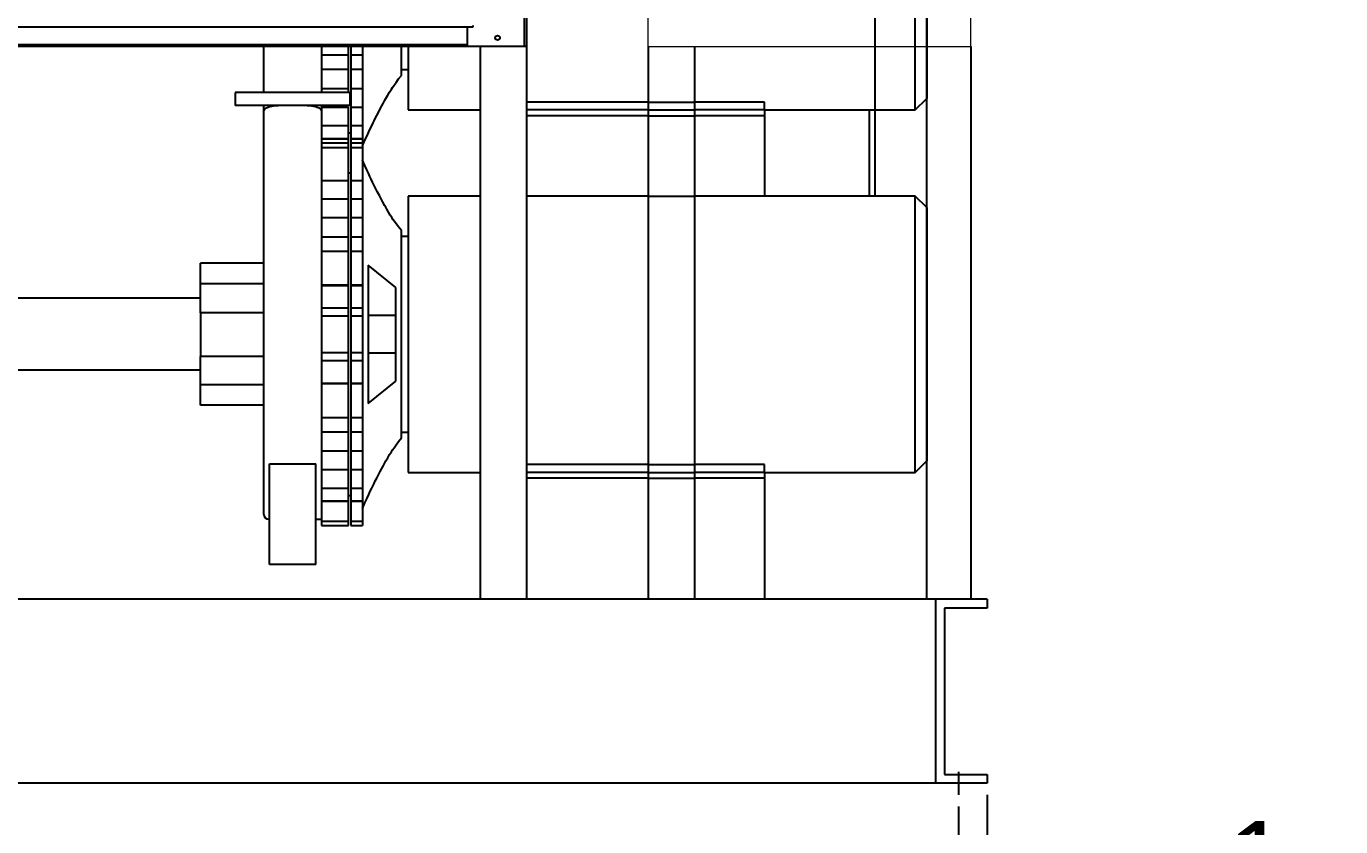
# Model space of a CAD drawing. Header units: inches. Extents: x 2625 to 3066, y 1222 to 1501.
# Drawn here: x 2786.8 to 2843.9, y 1276.5 to 1311.3 of the extents above; entities that cross this region are included whole.
import ezdxf

# ---------------------------------------------------------------- set-up
doc = ezdxf.new("R2010")
doc.units = ezdxf.units.IN
doc.header["$MEASUREMENT"] = 0
doc.header["$PDSIZE"] = -1
for name, color, linetype in [('External Disconnect 1 H1', 7, 'Continuous'), ('No External Disconnect H1', 7, 'Continuous'), ('WATANK', 7, 'Continuous'), ('WATNOED', 7, 'Continuous'), ('WDPUMP', 7, 'Continuous'), ('WEPC', 7, 'Continuous'), ('WOTANK', 7, 'Continuous'), ('WPCEDNOEDP2', 7, 'Continuous'), ('WSPUMP', 7, 'Continuous')]:
    doc.layers.add(name, color=color, linetype=linetype)
doc.dimstyles.new('General Dimension', dxfattribs={"dimtxt": 3.5, "dimasz": 4, "dimexe": 1, "dimexo": 0.5, "dimgap": 0.09, "dimtad": 0, "dimtih": 1, "dimtoh": 1, "dimdec": 3, "dimzin": 0, "dimdsep": 46, "dimlunit": 5, "dimtxsty": 'Standard', "dimcen": 0.09, "dimadec": 0, "dimazin": 0, "dimtfac": 1, "dimtdec": 3, "dimtofl": 0, "dimtmove": 0, "dimatfit": 3, "dimfxl": 1, "dimtolj": 1, "dimtzin": 0, "dimarcsym": 0})

# ---------------------------------------------------------------- blocks, each defined once
blk = doc.blocks.new('*D41')
at = {"color": 0, "linetype": 'Continuous', "lineweight": -2}
for p, q in [((2828.547, 1277.891), (2828.547, 1271.556)), ((2827.297, 1277.391), (2827.297, 1271.556)), ((2823.297, 1272.556), (2819.297, 1272.556)), ((2832.547, 1272.556), (2836.547, 1272.556))]:
    blk.add_line(p, q, dxfattribs=at)
at = {"color": 0, "linetype": 'Continuous'}
for points in [[(2823.297, 1273.222), (2823.297, 1271.889), (2827.297, 1272.556)], [(2832.547, 1273.222), (2832.547, 1271.889), (2828.547, 1272.556)]]:
    blk.add_solid(points, dxfattribs=at)
at = {"layer": 'Defpoints', "color": 0, "linetype": 'Continuous'}
for p in [(2828.547, 1278.391), (2827.297, 1277.891), (2828.547, 1272.556)]:
    blk.add_point(p, dxfattribs=at)
at = {"color": 0, "linetype": 'Continuous', "insert": (2838.97, 1272.556), "char_height": 3.5, "attachment_point": 5}
blk.add_mtext('\\A1;1{\\H1x;\\S1/4;}', dxfattribs=at)

msp = doc.modelspace()

# ---------------------------------------------------------------- linework, layer by layer
at = {"color": 7, "linetype": 'Continuous'}
for p, q in [((2828.5466, 1286.3906), (2761.0466, 1286.3906)), ((2828.5466, 1286.3906), (2761.0466, 1286.3906)), ((2826.2966, 1286.3906), (2826.2966, 1278.3906)), ((2826.2966, 1286.3906), (2826.2966, 1278.3906)), ((2828.5466, 1286.3906), (2828.5466, 1286.0006)), ((2828.5466, 1286.3906), (2828.5466, 1286.0006)), ((2828.5466, 1286.0006), (2826.6866, 1286.0006)), ((2826.6866, 1286.0006), (2826.6866, 1278.7806)), ((2828.5466, 1286.0006), (2826.6866, 1286.0006)), ((2826.6866, 1286.0006), (2826.6866, 1278.7806)), ((2826.6866, 1278.7806), (2828.5466, 1278.7806)), ((2826.6866, 1278.7806), (2828.5466, 1278.7806)), ((2827.2966, 1278.8906), (2827.2966, 1277.8906)), ((2827.2966, 1278.8906), (2827.2966, 1277.8906)), ((2828.5466, 1278.7806), (2828.5466, 1278.3906)), ((2828.5466, 1278.7806), (2828.5466, 1278.3906)), ((2828.5466, 1278.3906), (2761.0466, 1278.3906)), ((2828.5466, 1278.3906), (2761.0466, 1278.3906))]:
    msp.add_line(p, q, dxfattribs=at)
at = {"layer": 'External Disconnect 1 H1', "color": 7, "linetype": 'Continuous', "lineweight": 15}
for p, q in [((2813.8338, 1310.3906), (2813.8338, 1341.8906)), ((2813.8338, 1310.3906), (2813.8338, 1341.8906)), ((2827.8338, 1310.3906), (2827.8338, 1335.7491)), ((2827.8338, 1310.3906), (2827.8338, 1335.7491)), ((2813.8338, 1310.3906), (2827.8338, 1310.3906)), ((2813.8338, 1310.3906), (2827.8338, 1310.3906))]:
    msp.add_line(p, q, dxfattribs=at)
at = {"layer": 'External Disconnect 1 H1', "color": 7, "linetype": 'Continuous'}
for p, q in [((2813.8338, 1310.3906), (2813.8338, 1286.3906)), ((2813.8338, 1310.3906), (2813.8338, 1286.3906)), ((2815.8338, 1310.3906), (2815.8338, 1286.3906)), ((2815.8338, 1310.3906), (2815.8338, 1286.3906)), ((2825.9216, 1286.3906), (2825.9216, 1310.3906)), ((2825.9216, 1286.3906), (2825.9216, 1310.3906)), ((2827.8338, 1310.3906), (2827.8338, 1286.3906)), ((2827.8338, 1310.3906), (2827.8338, 1286.3906)), ((2828.5466, 1286.3906), (2825.9216, 1286.3906)), ((2828.5466, 1286.3906), (2825.9216, 1286.3906))]:
    msp.add_line(p, q, dxfattribs=at)
at = {"layer": 'No External Disconnect H1', "color": 7, "linetype": 'Continuous'}
for p, q in [((2823.4216, 1307.6339), (2823.4216, 1303.8906)), ((2813.8338, 1303.8906), (2815.8338, 1303.8906)), ((2813.8338, 1292.2337), (2815.8338, 1292.2337)), ((2813.8338, 1291.8906), (2815.8338, 1291.8906)), ((2813.8338, 1291.6406), (2815.8338, 1291.6406))]:
    msp.add_line(p, q, dxfattribs=at)
at = {"layer": 'WATANK', "color": 7, "linetype": 'Continuous'}
msp.add_line((2828.5466, 1286.3906), (2828.5466, 1286.0006), dxfattribs=at)
msp.add_line((2828.5466, 1286.3906), (2828.5466, 1286.0006), dxfattribs=at)
at = {"layer": 'WATNOED', "color": 7, "linetype": 'Continuous'}
msp.add_line((2823.6716, 1341.8329), (2823.6716, 1303.8906), dxfattribs=at)
at = {"layer": 'WDPUMP', "color": 7, "linetype": 'Continuous'}
for p, q in [((2797.1556, 1308.3906), (2797.1556, 1310.3906)), ((2799.6556, 1310.4663), (2799.6556, 1309.6103)), ((2800.8226, 1310.0233), (2800.8226, 1310.3906)), ((2800.9306, 1310.3906), (2800.9306, 1310.0233)), ((2801.4306, 1310.3906), (2801.4306, 1310.0233)), ((2803.1306, 1309.1339), (2803.1306, 1310.3906)), ((2803.4116, 1310.3906), (2803.4116, 1307.6339)), ((2825.4216, 1307.6339), (2825.4216, 1310.3906)), ((2799.6556, 1310.0233), (2800.8226, 1310.0233)), ((2799.6556, 1309.6103), (2799.6556, 1309.3993)), ((2800.8226, 1309.3993), (2800.8226, 1310.0233)), ((2800.9306, 1310.0233), (2801.4306, 1310.0233)), ((2800.9306, 1310.0233), (2800.9306, 1309.3993)), ((2801.4306, 1310.0233), (2801.4306, 1309.3993)), ((2799.6556, 1309.3993), (2799.6556, 1308.5679)), ((2799.6556, 1309.3993), (2800.8226, 1309.3993)), ((2800.8226, 1308.5679), (2800.8226, 1309.3993)), ((2800.9306, 1309.3993), (2801.4306, 1309.3993)), ((2800.9306, 1309.3993), (2800.9306, 1308.5679)), ((2801.4306, 1309.3993), (2801.4306, 1308.5679)), ((2803.1306, 1309.3839), (2803.4116, 1309.3839)), ((2795.9056, 1308.3906), (2795.9056, 1307.8281)), ((2800.9056, 1308.3906), (2795.9056, 1308.3906)), ((2799.6556, 1308.5682), (2799.6556, 1308.3906)), ((2799.6556, 1308.5679), (2800.8226, 1308.5679)), ((2800.8226, 1308.3906), (2800.8226, 1308.5682)), ((2800.9056, 1307.8281), (2800.9056, 1308.3906)), ((2800.9306, 1308.5682), (2800.9306, 1307.7567)), ((2800.9306, 1308.5679), (2801.4306, 1308.5679)), ((2801.4306, 1308.5679), (2801.4306, 1307.7567)), ((2800.9056, 1307.8281), (2795.9056, 1307.8281)), ((2797.1556, 1307.5751), (2797.1556, 1307.8281)), ((2799.6556, 1307.8281), (2799.6556, 1307.5751)), ((2813.8338, 1307.9771), (2808.5466, 1307.9771)), ((2818.8806, 1307.9771), (2815.8338, 1307.9771)), ((2818.8806, 1307.6339), (2818.8806, 1307.9771)), ((2825.4216, 1307.6339), (2825.9216, 1308.1339)), ((2825.4216, 1307.6339), (2825.9216, 1308.1339)), ((2797.1556, 1302.9602), (2797.1556, 1307.5751)), ((2799.6556, 1307.7567), (2800.8226, 1307.7567)), ((2799.6556, 1307.5751), (2799.6556, 1305.1394)), ((2800.8226, 1306.9521), (2800.8226, 1307.7567)), ((2800.9306, 1307.7567), (2801.4306, 1307.7567)), ((2800.9306, 1307.7567), (2800.9306, 1306.9521)), ((2801.4306, 1307.7567), (2801.4306, 1306.9521)), ((2803.4116, 1307.6339), (2806.5466, 1307.6339)), ((2813.8338, 1307.6339), (2808.5466, 1307.6339)), ((2813.8338, 1307.3839), (2808.5466, 1307.3839)), ((2818.8806, 1307.6339), (2815.8338, 1307.6339)), ((2818.8806, 1307.3839), (2815.8338, 1307.3839)), ((2818.8806, 1307.6339), (2825.4216, 1307.6339)), ((2818.8806, 1307.6339), (2818.8806, 1307.3839)), ((2818.8806, 1307.3839), (2818.8806, 1303.8906)), ((2799.6556, 1307.2158), (2799.6556, 1306.9521)), ((2799.6556, 1306.9521), (2800.8226, 1306.9521)), ((2799.6556, 1306.9521), (2799.6556, 1306.3966)), ((2800.8226, 1306.3966), (2800.8226, 1306.9521)), ((2800.9306, 1306.9521), (2801.4306, 1306.9521)), ((2800.9306, 1306.9521), (2800.9306, 1306.3966)), ((2801.4306, 1306.9521), (2801.4306, 1306.3966)), ((2799.6556, 1306.3968), (2799.6556, 1305.8464)), ((2799.6556, 1306.3966), (2800.8226, 1306.3966)), ((2799.6556, 1306.385), (2800.8226, 1306.385)), ((2799.6556, 1306.1974), (2800.8226, 1306.1973)), ((2799.6556, 1306.1973), (2800.8226, 1306.1973)), ((2800.8226, 1306.6339), (2800.9306, 1306.6339)), ((2800.8226, 1306.385), (2800.8226, 1306.3968)), ((2800.8226, 1305.5222), (2800.8226, 1306.385)), ((2800.8226, 1306.0022), (2800.8226, 1306.1973)), ((2800.8226, 1306.1973), (2800.8226, 1306.1973)), ((2800.9306, 1306.3968), (2800.9306, 1306.385)), ((2800.9306, 1306.3966), (2801.4306, 1306.3966)), ((2800.9306, 1306.385), (2801.4306, 1306.385)), ((2800.9306, 1306.385), (2800.9306, 1305.5222)), ((2800.9306, 1306.1973), (2801.4306, 1306.1973)), ((2800.9306, 1306.1973), (2800.9306, 1306.0022)), ((2800.9306, 1306.1973), (2801.4306, 1306.1973)), ((2800.9306, 1306.1973), (2800.9306, 1306.1973)), ((2801.4306, 1306.3966), (2801.4306, 1306.385)), ((2801.4306, 1306.385), (2801.4306, 1305.5222)), ((2801.4306, 1306.1973), (2801.4306, 1306.0022)), ((2801.4306, 1306.1973), (2801.4306, 1306.1973)), ((2799.6556, 1306.0022), (2800.8226, 1306.0022)), ((2799.6556, 1305.8464), (2799.6556, 1305.5222)), ((2799.6556, 1305.5222), (2799.6556, 1305.3271)), ((2800.8226, 1305.1394), (2800.8226, 1306.0022)), ((2800.8226, 1305.3271), (2800.8226, 1305.5222)), ((2800.9306, 1306.0022), (2801.4306, 1306.0022)), ((2800.9306, 1306.0022), (2800.9306, 1305.1394)), ((2800.9306, 1305.5222), (2800.9306, 1305.3271)), ((2801.4306, 1306.0022), (2801.4306, 1305.1394)), ((2801.4306, 1305.5222), (2801.4306, 1305.3271)), ((2799.6556, 1305.1277), (2799.6556, 1304.5721)), ((2800.8226, 1304.5721), (2800.8226, 1305.1277)), ((2800.9306, 1305.1277), (2800.9306, 1304.5721)), ((2801.4306, 1305.1277), (2801.4306, 1304.5721)), ((2799.6556, 1304.5721), (2799.6556, 1304.0824)), ((2799.6556, 1304.5721), (2800.8226, 1304.5721)), ((2800.9306, 1304.8906), (2800.8226, 1304.8906)), ((2800.8226, 1303.7675), (2800.8226, 1304.5721)), ((2800.9306, 1304.5721), (2801.4306, 1304.5721)), ((2800.9306, 1304.5721), (2800.9306, 1303.7675)), ((2801.4306, 1304.5721), (2801.4306, 1303.7675)), ((2799.6556, 1304.0824), (2799.6556, 1303.0993)), ((2806.5466, 1303.8906), (2803.4116, 1303.8906)), ((2803.4116, 1303.8906), (2803.4116, 1291.8906)), ((2813.8338, 1303.8906), (2808.5466, 1303.8906)), ((2813.8338, 1303.8906), (2815.8338, 1303.8906)), ((2825.4216, 1303.8906), (2815.8338, 1303.8906)), ((2825.9216, 1303.3906), (2825.4216, 1303.8906)), ((2825.4216, 1291.8906), (2825.4216, 1303.8906)), ((2799.6556, 1303.7675), (2800.8226, 1303.7675)), ((2800.8226, 1302.9567), (2800.8226, 1303.7675)), ((2800.9306, 1303.7675), (2801.4306, 1303.7675)), ((2800.9306, 1303.7675), (2800.9306, 1302.9567)), ((2801.4306, 1303.7675), (2801.4306, 1302.9563)), ((2825.9216, 1303.3906), (2825.9216, 1292.3906)), ((2797.1556, 1290.0656), (2797.1556, 1302.9602)), ((2799.6556, 1303.0993), (2799.6556, 1302.9567)), ((2799.6556, 1302.9563), (2799.6556, 1302.1248)), ((2799.6556, 1302.9563), (2800.8226, 1302.9563)), ((2800.8226, 1302.1248), (2800.8226, 1302.9563)), ((2800.9306, 1302.9563), (2801.4306, 1302.9563)), ((2800.9306, 1302.9563), (2800.9306, 1302.1248)), ((2801.4306, 1302.9563), (2801.4306, 1302.1248)), ((2799.6556, 1302.1248), (2800.8226, 1302.1248)), ((2799.6556, 1302.1248), (2799.6556, 1301.7468)), ((2800.8226, 1301.5009), (2800.8226, 1302.1248)), ((2800.9306, 1302.1248), (2801.4306, 1302.1248)), ((2800.9306, 1302.1248), (2800.9306, 1301.5009)), ((2801.4306, 1302.1248), (2801.4306, 1301.5009)), ((2803.1306, 1293.3906), (2803.1306, 1302.3906)), ((2803.4116, 1302.1406), (2803.1306, 1302.1406)), ((2799.6556, 1301.7468), (2799.6556, 1300.0239)), ((2797.1556, 1300.9728), (2794.4056, 1300.9728)), ((2794.4056, 1300.0824), (2794.4056, 1300.9728)), ((2799.6556, 1301.5009), (2800.8226, 1301.5009)), ((2800.8226, 1300.0333), (2800.8226, 1301.5009)), ((2800.9306, 1301.5009), (2801.4306, 1301.5009)), ((2800.9306, 1301.5009), (2800.9306, 1300.0333)), ((2801.4306, 1301.5009), (2801.4306, 1300.0333)), ((2802.8806, 1299.9249), (2801.6806, 1300.8906)), ((2801.6806, 1300.8906), (2801.6806, 1294.8906)), ((2797.1556, 1300.0824), (2794.4056, 1300.0824)), ((2794.4056, 1298.8156), (2794.4056, 1300.0824)), ((2799.6556, 1300.0333), (2800.8226, 1300.0333)), ((2799.6556, 1300.0239), (2799.6556, 1300.0137)), ((2799.6556, 1300.0137), (2799.6556, 1299.0329)), ((2799.6556, 1300.0137), (2800.8226, 1300.0137)), ((2800.8226, 1300.0137), (2800.8226, 1300.0333)), ((2800.8226, 1299.0329), (2800.8226, 1300.0137)), ((2800.9306, 1300.0333), (2801.4306, 1300.0333)), ((2800.9306, 1300.0333), (2800.9306, 1300.0137)), ((2800.9306, 1300.0137), (2800.9306, 1299.0329)), ((2800.9306, 1300.0137), (2801.4306, 1300.0137)), ((2801.4306, 1300.0333), (2801.4306, 1300.0137)), ((2801.4306, 1300.0137), (2801.4306, 1299.0329)), ((2802.8806, 1295.8563), (2802.8806, 1299.9249)), ((2794.4056, 1299.4531), (2774.6072, 1299.4531)), ((2797.1556, 1298.8156), (2794.4056, 1298.8156)), ((2794.4056, 1298.8156), (2794.4056, 1296.9274)), ((2799.6556, 1299.0329), (2799.6556, 1298.8679)), ((2799.6556, 1299.0329), (2800.8226, 1299.0329)), ((2799.6556, 1298.8679), (2799.6556, 1296.8894)), ((2799.6556, 1298.6847), (2800.8226, 1298.6847)), ((2800.8226, 1298.6847), (2800.8226, 1299.0329)), ((2800.8226, 1297.0961), (2800.8226, 1298.6847)), ((2800.9306, 1299.0329), (2801.4306, 1299.0329)), ((2800.9306, 1299.0329), (2800.9306, 1298.6847)), ((2800.9306, 1298.6847), (2801.4306, 1298.6847)), ((2800.9306, 1298.6847), (2800.9306, 1297.0961)), ((2801.4306, 1299.0329), (2801.4306, 1298.6847)), ((2801.4306, 1298.6847), (2801.4306, 1297.0961)), ((2802.8806, 1298.7031), (2801.6806, 1298.7031)), ((2799.6556, 1297.0961), (2800.8226, 1297.0961)), ((2800.8226, 1296.7478), (2800.8226, 1297.0961)), ((2800.9306, 1297.0961), (2801.4306, 1297.0961)), ((2800.9306, 1297.0961), (2800.9306, 1296.7478)), ((2801.4306, 1297.0961), (2801.4306, 1296.7478)), ((2801.6806, 1297.0781), (2802.8806, 1297.0781)), ((2794.4056, 1295.7024), (2794.4056, 1296.9274)), ((2797.1556, 1296.9274), (2794.4056, 1296.9274)), ((2799.6556, 1296.8894), (2799.6556, 1296.7478)), ((2799.6556, 1296.7478), (2800.8226, 1296.7478)), ((2799.6556, 1296.7478), (2799.6556, 1295.767)), ((2800.8226, 1295.767), (2800.8226, 1296.7478)), ((2800.9306, 1296.7478), (2801.4306, 1296.7478)), ((2800.9306, 1296.7478), (2800.9306, 1295.767)), ((2801.4306, 1296.7478), (2801.4306, 1295.767)), ((2794.4056, 1296.3281), (2774.6207, 1296.3281)), ((2801.6806, 1294.8906), (2802.8806, 1295.8563)), ((2794.4056, 1294.8109), (2794.4056, 1295.7024)), ((2797.1556, 1295.7024), (2794.4056, 1295.7024)), ((2799.6556, 1295.767), (2800.8226, 1295.767)), ((2799.6556, 1295.767), (2799.6556, 1295.7597)), ((2799.6556, 1295.7597), (2799.6556, 1293.867)), ((2799.6556, 1295.7475), (2800.8226, 1295.7475)), ((2800.8226, 1295.7475), (2800.8226, 1295.767)), ((2800.8226, 1294.2799), (2800.8226, 1295.7475)), ((2800.9306, 1295.767), (2801.4306, 1295.767)), ((2800.9306, 1295.767), (2800.9306, 1295.7475)), ((2800.9306, 1295.7475), (2801.4306, 1295.7475)), ((2800.9306, 1295.7475), (2800.9306, 1294.2799)), ((2801.4306, 1295.767), (2801.4306, 1295.7475)), ((2801.4306, 1295.7475), (2801.4306, 1294.2799)), ((2797.1556, 1294.8109), (2794.4056, 1294.8109)), ((2794.4056, 1294.8083), (2794.4056, 1294.8109)), ((2797.1556, 1294.8083), (2794.4056, 1294.8083)), ((2799.6556, 1294.2799), (2800.8226, 1294.2799)), ((2800.8226, 1293.656), (2800.8226, 1294.2799)), ((2800.9306, 1294.2799), (2801.4306, 1294.2799)), ((2800.9306, 1294.2799), (2800.9306, 1293.656)), ((2801.4306, 1294.2799), (2801.4306, 1293.656)), ((2799.6556, 1293.867), (2799.6556, 1293.656)), ((2799.6556, 1293.656), (2799.6556, 1292.8245)), ((2799.6556, 1293.656), (2800.8226, 1293.656)), ((2800.8226, 1292.8245), (2800.8226, 1293.656)), ((2800.9306, 1293.656), (2801.4306, 1293.656)), ((2800.9306, 1293.656), (2800.9306, 1292.8245)), ((2801.4306, 1293.656), (2801.4306, 1292.8245)), ((2803.1306, 1293.6406), (2803.4116, 1293.6406)), ((2799.6556, 1292.8249), (2799.6556, 1291.4724)), ((2799.6556, 1292.8245), (2800.8226, 1292.8245)), ((2800.8226, 1292.0134), (2800.8226, 1292.8249)), ((2800.9306, 1292.8249), (2800.9306, 1292.0134)), ((2800.9306, 1292.8245), (2801.4306, 1292.8245)), ((2801.4306, 1292.8245), (2801.4306, 1292.0134)), ((2797.4056, 1292.2585), (2799.4056, 1292.2585)), ((2797.4056, 1287.8906), (2797.4056, 1292.2585)), ((2799.4056, 1287.8906), (2799.4056, 1292.2585)), ((2799.6556, 1292.0134), (2800.8226, 1292.0134)), ((2800.8226, 1291.2088), (2800.8226, 1292.0134)), ((2800.9306, 1292.0134), (2801.4306, 1292.0134)), ((2800.9306, 1292.0134), (2800.9306, 1291.2088)), ((2801.4306, 1292.0134), (2801.4306, 1291.2088)), ((2803.4116, 1291.8906), (2806.5466, 1291.8906)), ((2813.8338, 1292.2337), (2808.5466, 1292.2337)), ((2813.8338, 1291.8906), (2808.5466, 1291.8906)), ((2818.8806, 1292.2337), (2815.8338, 1292.2337)), ((2818.8806, 1291.8906), (2815.8338, 1291.8906)), ((2818.8806, 1291.8906), (2818.8806, 1292.2337)), ((2818.8806, 1291.8906), (2825.4216, 1291.8906)), ((2818.8806, 1291.8906), (2818.8806, 1291.6406)), ((2825.4216, 1291.8906), (2825.9216, 1292.3906)), ((2799.6556, 1291.4724), (2799.6556, 1291.2088)), ((2813.8338, 1291.6406), (2808.5466, 1291.6406)), ((2818.8806, 1291.6406), (2815.8338, 1291.6406)), ((2818.8806, 1291.6406), (2818.8806, 1286.3906)), ((2799.6556, 1291.2088), (2800.8226, 1291.2088)), ((2799.6556, 1291.2088), (2799.6556, 1290.6532)), ((2800.8226, 1290.6532), (2800.8226, 1291.2088)), ((2800.8226, 1290.8906), (2800.9306, 1290.8906)), ((2800.9306, 1291.2088), (2801.4306, 1291.2088)), ((2800.9306, 1291.2088), (2800.9306, 1290.6532)), ((2801.4306, 1291.2088), (2801.4306, 1290.6532)), ((2799.6556, 1290.6534), (2799.6556, 1290.103)), ((2799.6556, 1290.6532), (2800.8226, 1290.6532)), ((2799.6556, 1290.6416), (2800.8226, 1290.6416)), ((2800.8226, 1290.6416), (2800.8226, 1290.6534)), ((2800.8226, 1289.7788), (2800.8226, 1290.6416)), ((2800.9306, 1290.6534), (2800.9306, 1290.6416)), ((2800.9306, 1290.6532), (2801.4306, 1290.6532)), ((2800.9306, 1290.6416), (2801.4306, 1290.6416)), ((2800.9306, 1290.6416), (2800.9306, 1289.7788)), ((2801.4306, 1290.6532), (2801.4306, 1290.6416)), ((2801.4306, 1290.6416), (2801.4306, 1289.7788)), ((2797.3556, 1289.8656), (2797.4056, 1289.8656)), ((2799.4056, 1289.8656), (2799.6556, 1289.8656)), ((2799.6556, 1290.103), (2799.6556, 1289.7788)), ((2799.6556, 1289.7788), (2800.8226, 1289.7788)), ((2799.6556, 1289.7788), (2799.6556, 1289.5838)), ((2799.6556, 1289.5838), (2800.8226, 1289.5838)), ((2800.8226, 1289.5838), (2800.8226, 1289.7788)), ((2800.9306, 1289.7788), (2801.4306, 1289.7788)), ((2800.9306, 1289.7788), (2800.9306, 1289.5838)), ((2800.9306, 1289.5838), (2801.4306, 1289.5838)), ((2801.4306, 1289.7788), (2801.4306, 1289.5838)), ((2799.4056, 1287.8906), (2797.4056, 1287.8906))]:
    msp.add_line(p, q, dxfattribs=at)
at = {"layer": 'WDPUMP', "color": 7, "linetype": 'Continuous', "flags": 128}
for points in [[(2801.4306, 1306.0749), (2801.5403, 1306.3154), (2801.6324, 1306.5145), (2801.7075, 1306.6749), (2801.7749, 1306.8174), (2801.8379, 1306.9489), (2801.8963, 1307.0696), (2801.9392, 1307.1573), (2801.9913, 1307.2628), (2802.0526, 1307.3854), (2802.1231, 1307.5244), (2802.201, 1307.6749), (2802.2702, 1307.806), (2802.3272, 1307.9117), (2802.3874, 1308.0215), (2802.4511, 1308.1349), (2802.5283, 1308.2687), (2802.6125, 1308.4097), (2802.6879, 1308.5312), (2802.7405, 1308.613), (2802.8038, 1308.7081), (2802.8899, 1308.8314), (2802.9988, 1308.9764), (2803.1306, 1309.1339)], [(2797.1556, 1307.5751), (2797.1556, 1307.5756), (2797.1629, 1307.6135), (2797.1841, 1307.6506), (2797.2227, 1307.6891), (2797.2767, 1307.7248), (2797.3407, 1307.7548), (2797.4163, 1307.7807), (2797.4985, 1307.8008), (2797.5883, 1307.8158), (2797.6831, 1307.825), (2797.7806, 1307.8281)], [(2799.0306, 1307.8281), (2799.1281, 1307.825), (2799.2228, 1307.8158), (2799.3126, 1307.8009), (2799.3948, 1307.7807), (2799.4705, 1307.7548), (2799.5344, 1307.7248), (2799.5885, 1307.6891), (2799.6271, 1307.6507), (2799.6484, 1307.6135), (2799.6556, 1307.5756), (2799.6556, 1307.5751)], [(2803.1306, 1302.3906), (2802.9802, 1302.572), (2802.8604, 1302.7346), (2802.7711, 1302.8651), (2802.7081, 1302.9616), (2802.6426, 1303.0659), (2802.569, 1303.187), (2802.493, 1303.3164), (2802.4407, 1303.4079), (2802.3953, 1303.4888), (2802.355, 1303.5618), (2802.3054, 1303.6531), (2802.2434, 1303.769), (2802.1691, 1303.9108), (2802.0931, 1304.0589), (2802.0023, 1304.2396), (2801.9295, 1304.3871), (2801.8729, 1304.5032), (2801.8162, 1304.6208), (2801.7555, 1304.7482), (2801.6919, 1304.8828), (2801.6199, 1305.037), (2801.5328, 1305.2255), (2801.4306, 1305.4496)], [(2801.4306, 1290.3316), (2801.5403, 1290.572), (2801.6324, 1290.7711), (2801.7075, 1290.9315), (2801.7749, 1291.074), (2801.8379, 1291.2055), (2801.8963, 1291.3263), (2801.9392, 1291.4139), (2801.9913, 1291.5194), (2802.0526, 1291.6421), (2802.1231, 1291.781), (2802.201, 1291.9316), (2802.2702, 1292.0627), (2802.3272, 1292.1683), (2802.3874, 1292.2782), (2802.4511, 1292.3916), (2802.5283, 1292.5253), (2802.6125, 1292.6664), (2802.6879, 1292.7878), (2802.7405, 1292.8696), (2802.8038, 1292.9647), (2802.8899, 1293.088), (2802.9988, 1293.2331), (2803.1306, 1293.3906)]]:
    msp.add_lwpolyline(points, dxfattribs=at)
at = {"layer": 'WDPUMP', "color": 7, "linetype": 'Continuous'}
msp.add_arc((2797.3556, 1290.0656), 0.2, 180, 270, dxfattribs=at)
at = {"layer": 'WEPC', "color": 7, "linetype": 'Continuous'}
for p, q in [((2808.4709, 1310.3906), (2808.4709, 1351.7778)), ((2808.4709, 1310.3906), (2808.4709, 1351.7778)), ((2808.5466, 1351.7778), (2808.5466, 1310.3906)), ((2808.5466, 1351.7778), (2808.5466, 1310.3906)), ((2806.2175, 1311.2282), (2774.532, 1311.2282)), ((2806.2175, 1311.2282), (2774.532, 1311.2282)), ((2805.9973, 1310.3906), (2805.9973, 1311.2282)), ((2805.9973, 1310.3906), (2805.9973, 1311.2282)), ((2806.2175, 1311.3039), (2806.2175, 1311.2282)), ((2806.2175, 1311.3039), (2806.2175, 1311.2282)), ((2805.9973, 1310.4663), (2775.0959, 1310.4663)), ((2805.9973, 1310.4663), (2775.0959, 1310.4663)), ((2805.9973, 1310.3906), (2775.0959, 1310.3906)), ((2805.9973, 1310.3906), (2775.0959, 1310.3906)), ((2808.4709, 1310.3906), (2805.9973, 1310.3906)), ((2808.4709, 1310.3906), (2805.9973, 1310.3906)), ((2806.5466, 1310.3906), (2806.5466, 1286.3906)), ((2806.5466, 1310.3906), (2806.5466, 1286.3906)), ((2808.5466, 1310.3906), (2808.4709, 1310.3906)), ((2808.5466, 1310.3906), (2808.4709, 1310.3906)), ((2808.5466, 1310.3906), (2808.5466, 1286.3906)), ((2808.5466, 1310.3906), (2808.5466, 1286.3906))]:
    msp.add_line(p, q, dxfattribs=at)
msp.add_circle((2807.2966, 1310.7656), 0.0995, dxfattribs=at)
msp.add_circle((2807.2966, 1310.7656), 0.0995, dxfattribs=at)
at = {"layer": 'WOTANK', "color": 7, "linetype": 'Continuous'}
msp.add_line((2828.5466, 1286.3906), (2823.0466, 1286.3906), dxfattribs=at)
msp.add_line((2828.5466, 1286.3906), (2823.0466, 1286.3906), dxfattribs=at)
at = {"layer": 'WPCEDNOEDP2', "color": 7, "linetype": 'Continuous'}
for p, q in [((2825.4216, 1307.6339), (2825.4216, 1319.6339)), ((2825.9216, 1319.1339), (2825.9216, 1308.1339)), ((2825.9216, 1308.1339), (2825.9216, 1319.1339)), ((2813.8338, 1307.9771), (2815.8338, 1307.9771)), ((2813.8338, 1307.9771), (2815.8338, 1307.9771)), ((2813.8338, 1307.6339), (2815.8338, 1307.6339)), ((2813.8338, 1307.6339), (2815.8338, 1307.6339)), ((2813.8338, 1307.3839), (2815.8338, 1307.3839)), ((2813.8338, 1307.3839), (2815.8338, 1307.3839)), ((2813.8338, 1292.2337), (2815.8338, 1292.2337)), ((2813.8338, 1291.8906), (2815.8338, 1291.8906)), ((2813.8338, 1291.6406), (2815.8338, 1291.6406))]:
    msp.add_line(p, q, dxfattribs=at)
at = {"layer": 'WSPUMP', "color": 7, "linetype": 'Continuous'}
for p, q in [((2797.1556, 1308.3906), (2797.1556, 1310.3906)), ((2799.6556, 1310.4663), (2799.6556, 1309.6103)), ((2799.6556, 1309.6103), (2799.6556, 1309.3993)), ((2799.6556, 1309.3993), (2799.6556, 1308.5679)), ((2795.9056, 1308.3906), (2795.9056, 1307.8281)), ((2800.9056, 1308.3906), (2795.9056, 1308.3906)), ((2799.6556, 1308.5682), (2799.6556, 1308.3906)), ((2800.9056, 1307.8281), (2800.9056, 1308.3906)), ((2800.9056, 1307.8281), (2795.9056, 1307.8281)), ((2797.1556, 1307.5751), (2797.1556, 1307.8281)), ((2799.6556, 1307.8281), (2799.6556, 1307.5751)), ((2797.1556, 1302.9602), (2797.1556, 1307.5751)), ((2799.6556, 1307.5751), (2799.6556, 1305.1394)), ((2799.6556, 1307.2158), (2799.6556, 1306.9521)), ((2799.6556, 1306.9521), (2799.6556, 1306.3966)), ((2799.6556, 1306.3968), (2799.6556, 1305.8464)), ((2799.6556, 1306.3966), (2800.8226, 1306.3966)), ((2799.6556, 1306.385), (2800.8226, 1306.385)), ((2799.6556, 1306.1974), (2800.8226, 1306.1973)), ((2799.6556, 1306.1973), (2800.8226, 1306.1973)), ((2800.8226, 1306.385), (2800.8226, 1306.3968)), ((2800.8226, 1305.5222), (2800.8226, 1306.385)), ((2800.8226, 1306.0022), (2800.8226, 1306.1973)), ((2800.8226, 1306.1973), (2800.8226, 1306.1973)), ((2800.9306, 1306.3968), (2800.9306, 1306.385)), ((2800.9306, 1306.3966), (2801.4306, 1306.3966)), ((2800.9306, 1306.385), (2801.4306, 1306.385)), ((2800.9306, 1306.385), (2800.9306, 1305.5222)), ((2800.9306, 1306.1973), (2801.4306, 1306.1973)), ((2800.9306, 1306.1973), (2800.9306, 1306.0022)), ((2800.9306, 1306.1973), (2801.4306, 1306.1973)), ((2800.9306, 1306.1973), (2800.9306, 1306.1973)), ((2801.4306, 1306.3966), (2801.4306, 1306.385)), ((2801.4306, 1306.385), (2801.4306, 1305.5222)), ((2801.4306, 1306.1973), (2801.4306, 1306.0022)), ((2801.4306, 1306.1973), (2801.4306, 1306.1973)), ((2799.6556, 1306.0022), (2800.8226, 1306.0022)), ((2799.6556, 1305.8464), (2799.6556, 1305.5222)), ((2799.6556, 1305.5222), (2799.6556, 1305.3271)), ((2800.8226, 1305.1394), (2800.8226, 1306.0022)), ((2800.8226, 1305.3271), (2800.8226, 1305.5222)), ((2800.9306, 1306.0022), (2801.4306, 1306.0022)), ((2800.9306, 1306.0022), (2800.9306, 1305.1394)), ((2800.9306, 1305.5222), (2800.9306, 1305.3271)), ((2801.4306, 1306.0022), (2801.4306, 1305.1394)), ((2801.4306, 1305.5222), (2801.4306, 1305.3271)), ((2799.6556, 1305.1277), (2799.6556, 1304.5721)), ((2800.8226, 1304.5721), (2800.8226, 1305.1277)), ((2800.9306, 1305.1277), (2800.9306, 1304.5721)), ((2801.4306, 1305.1277), (2801.4306, 1304.5721)), ((2799.6556, 1304.5721), (2799.6556, 1304.0824)), ((2799.6556, 1304.5721), (2800.8226, 1304.5721)), ((2800.9306, 1304.8906), (2800.8226, 1304.8906)), ((2800.8226, 1303.7675), (2800.8226, 1304.5721)), ((2800.9306, 1304.5721), (2801.4306, 1304.5721)), ((2800.9306, 1304.5721), (2800.9306, 1303.7675)), ((2801.4306, 1304.5721), (2801.4306, 1303.7675)), ((2799.6556, 1304.0824), (2799.6556, 1303.0993)), ((2806.5466, 1303.8906), (2803.4116, 1303.8906)), ((2803.4116, 1303.8906), (2803.4116, 1291.8906)), ((2813.8338, 1303.8906), (2808.5466, 1303.8906)), ((2825.4216, 1303.8906), (2815.8338, 1303.8906)), ((2825.9216, 1303.3906), (2825.4216, 1303.8906)), ((2825.4216, 1291.8906), (2825.4216, 1303.8906)), ((2799.6556, 1303.7675), (2800.8226, 1303.7675)), ((2800.8226, 1302.9567), (2800.8226, 1303.7675)), ((2800.9306, 1303.7675), (2801.4306, 1303.7675)), ((2800.9306, 1303.7675), (2800.9306, 1302.9567)), ((2801.4306, 1303.7675), (2801.4306, 1302.9563)), ((2825.9216, 1303.3906), (2825.9216, 1292.3906)), ((2797.1556, 1290.0656), (2797.1556, 1302.9602)), ((2799.6556, 1303.0993), (2799.6556, 1302.9567)), ((2799.6556, 1302.9563), (2799.6556, 1302.1248)), ((2799.6556, 1302.9563), (2800.8226, 1302.9563)), ((2800.8226, 1302.1248), (2800.8226, 1302.9563)), ((2800.9306, 1302.9563), (2801.4306, 1302.9563)), ((2800.9306, 1302.9563), (2800.9306, 1302.1248)), ((2801.4306, 1302.9563), (2801.4306, 1302.1248)), ((2799.6556, 1302.1248), (2800.8226, 1302.1248)), ((2799.6556, 1302.1248), (2799.6556, 1301.7468)), ((2800.8226, 1301.5009), (2800.8226, 1302.1248)), ((2800.9306, 1302.1248), (2801.4306, 1302.1248)), ((2800.9306, 1302.1248), (2800.9306, 1301.5009)), ((2801.4306, 1302.1248), (2801.4306, 1301.5009)), ((2803.1306, 1293.3906), (2803.1306, 1302.3906)), ((2803.4116, 1302.1406), (2803.1306, 1302.1406)), ((2799.6556, 1301.7468), (2799.6556, 1300.0239)), ((2797.1556, 1300.9728), (2794.4056, 1300.9728)), ((2794.4056, 1300.0824), (2794.4056, 1300.9728)), ((2799.6556, 1301.5009), (2800.8226, 1301.5009)), ((2800.8226, 1300.0333), (2800.8226, 1301.5009)), ((2800.9306, 1301.5009), (2801.4306, 1301.5009)), ((2800.9306, 1301.5009), (2800.9306, 1300.0333)), ((2801.4306, 1301.5009), (2801.4306, 1300.0333)), ((2802.8806, 1299.9249), (2801.6806, 1300.8906)), ((2801.6806, 1300.8906), (2801.6806, 1294.8906)), ((2797.1556, 1300.0824), (2794.4056, 1300.0824)), ((2794.4056, 1298.8156), (2794.4056, 1300.0824)), ((2799.6556, 1300.0333), (2800.8226, 1300.0333)), ((2799.6556, 1300.0239), (2799.6556, 1300.0137)), ((2799.6556, 1300.0137), (2799.6556, 1299.0329)), ((2799.6556, 1300.0137), (2800.8226, 1300.0137)), ((2800.8226, 1300.0137), (2800.8226, 1300.0333)), ((2800.8226, 1299.0329), (2800.8226, 1300.0137)), ((2800.9306, 1300.0333), (2801.4306, 1300.0333)), ((2800.9306, 1300.0333), (2800.9306, 1300.0137)), ((2800.9306, 1300.0137), (2800.9306, 1299.0329)), ((2800.9306, 1300.0137), (2801.4306, 1300.0137)), ((2801.4306, 1300.0333), (2801.4306, 1300.0137)), ((2801.4306, 1300.0137), (2801.4306, 1299.0329)), ((2802.8806, 1295.8563), (2802.8806, 1299.9249)), ((2794.4056, 1299.4531), (2774.6072, 1299.4531)), ((2797.1556, 1298.8156), (2794.4056, 1298.8156)), ((2794.4056, 1298.8156), (2794.4056, 1296.9274)), ((2799.6556, 1299.0329), (2799.6556, 1298.8679)), ((2799.6556, 1299.0329), (2800.8226, 1299.0329)), ((2799.6556, 1298.8679), (2799.6556, 1296.8894)), ((2799.6556, 1298.6847), (2800.8226, 1298.6847)), ((2800.8226, 1298.6847), (2800.8226, 1299.0329)), ((2800.8226, 1297.0961), (2800.8226, 1298.6847)), ((2800.9306, 1299.0329), (2801.4306, 1299.0329)), ((2800.9306, 1299.0329), (2800.9306, 1298.6847)), ((2800.9306, 1298.6847), (2801.4306, 1298.6847)), ((2800.9306, 1298.6847), (2800.9306, 1297.0961)), ((2801.4306, 1299.0329), (2801.4306, 1298.6847)), ((2801.4306, 1298.6847), (2801.4306, 1297.0961)), ((2802.8806, 1298.7031), (2801.6806, 1298.7031)), ((2799.6556, 1297.0961), (2800.8226, 1297.0961)), ((2800.8226, 1296.7478), (2800.8226, 1297.0961)), ((2800.9306, 1297.0961), (2801.4306, 1297.0961)), ((2800.9306, 1297.0961), (2800.9306, 1296.7478)), ((2801.4306, 1297.0961), (2801.4306, 1296.7478)), ((2801.6806, 1297.0781), (2802.8806, 1297.0781)), ((2794.4056, 1295.7024), (2794.4056, 1296.9274)), ((2797.1556, 1296.9274), (2794.4056, 1296.9274)), ((2799.6556, 1296.8894), (2799.6556, 1296.7478)), ((2799.6556, 1296.7478), (2800.8226, 1296.7478)), ((2799.6556, 1296.7478), (2799.6556, 1295.767)), ((2800.8226, 1295.767), (2800.8226, 1296.7478)), ((2800.9306, 1296.7478), (2801.4306, 1296.7478)), ((2800.9306, 1296.7478), (2800.9306, 1295.767)), ((2801.4306, 1296.7478), (2801.4306, 1295.767)), ((2794.4056, 1296.3281), (2774.6207, 1296.3281)), ((2801.6806, 1294.8906), (2802.8806, 1295.8563)), ((2794.4056, 1294.8109), (2794.4056, 1295.7024)), ((2797.1556, 1295.7024), (2794.4056, 1295.7024)), ((2799.6556, 1295.767), (2800.8226, 1295.767)), ((2799.6556, 1295.767), (2799.6556, 1295.7597)), ((2799.6556, 1295.7597), (2799.6556, 1293.867)), ((2799.6556, 1295.7475), (2800.8226, 1295.7475)), ((2800.8226, 1295.7475), (2800.8226, 1295.767)), ((2800.8226, 1294.2799), (2800.8226, 1295.7475)), ((2800.9306, 1295.767), (2801.4306, 1295.767)), ((2800.9306, 1295.767), (2800.9306, 1295.7475)), ((2800.9306, 1295.7475), (2801.4306, 1295.7475)), ((2800.9306, 1295.7475), (2800.9306, 1294.2799)), ((2801.4306, 1295.767), (2801.4306, 1295.7475)), ((2801.4306, 1295.7475), (2801.4306, 1294.2799)), ((2797.1556, 1294.8109), (2794.4056, 1294.8109)), ((2794.4056, 1294.8083), (2794.4056, 1294.8109)), ((2797.1556, 1294.8083), (2794.4056, 1294.8083)), ((2799.6556, 1294.2799), (2800.8226, 1294.2799)), ((2800.8226, 1293.656), (2800.8226, 1294.2799)), ((2800.9306, 1294.2799), (2801.4306, 1294.2799)), ((2800.9306, 1294.2799), (2800.9306, 1293.656)), ((2801.4306, 1294.2799), (2801.4306, 1293.656)), ((2799.6556, 1293.867), (2799.6556, 1293.656)), ((2799.6556, 1293.656), (2799.6556, 1292.8245)), ((2799.6556, 1293.656), (2800.8226, 1293.656)), ((2800.8226, 1292.8245), (2800.8226, 1293.656)), ((2800.9306, 1293.656), (2801.4306, 1293.656)), ((2800.9306, 1293.656), (2800.9306, 1292.8245)), ((2801.4306, 1293.656), (2801.4306, 1292.8245)), ((2803.1306, 1293.6406), (2803.4116, 1293.6406)), ((2799.6556, 1292.8249), (2799.6556, 1291.4724)), ((2799.6556, 1292.8245), (2800.8226, 1292.8245)), ((2800.8226, 1292.0134), (2800.8226, 1292.8249)), ((2800.9306, 1292.8249), (2800.9306, 1292.0134)), ((2800.9306, 1292.8245), (2801.4306, 1292.8245)), ((2801.4306, 1292.8245), (2801.4306, 1292.0134)), ((2797.4056, 1292.2585), (2799.4056, 1292.2585)), ((2797.4056, 1287.8906), (2797.4056, 1292.2585)), ((2799.4056, 1287.8906), (2799.4056, 1292.2585)), ((2799.6556, 1292.0134), (2800.8226, 1292.0134)), ((2800.8226, 1291.2088), (2800.8226, 1292.0134)), ((2800.9306, 1292.0134), (2801.4306, 1292.0134)), ((2800.9306, 1292.0134), (2800.9306, 1291.2088)), ((2801.4306, 1292.0134), (2801.4306, 1291.2088)), ((2803.4116, 1291.8906), (2806.5466, 1291.8906)), ((2813.8338, 1292.2337), (2808.5466, 1292.2337)), ((2813.8338, 1291.8906), (2808.5466, 1291.8906)), ((2818.8806, 1292.2337), (2815.8338, 1292.2337)), ((2818.8806, 1291.8906), (2815.8338, 1291.8906)), ((2818.8806, 1291.8906), (2818.8806, 1292.2337)), ((2818.8806, 1291.8906), (2825.4216, 1291.8906)), ((2818.8806, 1291.8906), (2818.8806, 1291.6406)), ((2825.4216, 1291.8906), (2825.9216, 1292.3906)), ((2799.6556, 1291.4724), (2799.6556, 1291.2088)), ((2813.8338, 1291.6406), (2808.5466, 1291.6406)), ((2818.8806, 1291.6406), (2815.8338, 1291.6406)), ((2818.8806, 1291.6406), (2818.8806, 1286.3906)), ((2799.6556, 1291.2088), (2800.8226, 1291.2088)), ((2799.6556, 1291.2088), (2799.6556, 1290.6532)), ((2800.8226, 1290.6532), (2800.8226, 1291.2088)), ((2800.8226, 1290.8906), (2800.9306, 1290.8906)), ((2800.9306, 1291.2088), (2801.4306, 1291.2088)), ((2800.9306, 1291.2088), (2800.9306, 1290.6532)), ((2801.4306, 1291.2088), (2801.4306, 1290.6532)), ((2799.6556, 1290.6534), (2799.6556, 1290.103)), ((2799.6556, 1290.6532), (2800.8226, 1290.6532)), ((2799.6556, 1290.6416), (2800.8226, 1290.6416)), ((2800.8226, 1290.6416), (2800.8226, 1290.6534)), ((2800.8226, 1289.7788), (2800.8226, 1290.6416)), ((2800.9306, 1290.6534), (2800.9306, 1290.6416)), ((2800.9306, 1290.6532), (2801.4306, 1290.6532)), ((2800.9306, 1290.6416), (2801.4306, 1290.6416)), ((2800.9306, 1290.6416), (2800.9306, 1289.7788)), ((2801.4306, 1290.6532), (2801.4306, 1290.6416)), ((2801.4306, 1290.6416), (2801.4306, 1289.7788)), ((2797.3556, 1289.8656), (2797.4056, 1289.8656)), ((2799.4056, 1289.8656), (2799.6556, 1289.8656)), ((2799.6556, 1290.103), (2799.6556, 1289.7788)), ((2799.6556, 1289.7788), (2800.8226, 1289.7788)), ((2799.6556, 1289.7788), (2799.6556, 1289.5838)), ((2799.6556, 1289.5838), (2800.8226, 1289.5838)), ((2800.8226, 1289.5838), (2800.8226, 1289.7788)), ((2800.9306, 1289.7788), (2801.4306, 1289.7788)), ((2800.9306, 1289.7788), (2800.9306, 1289.5838)), ((2800.9306, 1289.5838), (2801.4306, 1289.5838)), ((2801.4306, 1289.7788), (2801.4306, 1289.5838)), ((2799.4056, 1287.8906), (2797.4056, 1287.8906)), ((2828.5466, 1286.3906), (2826.5466, 1286.3906)), ((2828.5466, 1286.3906), (2826.5466, 1286.3906))]:
    msp.add_line(p, q, dxfattribs=at)
at = {"layer": 'WSPUMP', "color": 7, "linetype": 'Continuous', "flags": 128}
for points in [[(2797.1556, 1307.5751), (2797.1556, 1307.5756), (2797.1629, 1307.6135), (2797.1841, 1307.6506), (2797.2227, 1307.6891), (2797.2767, 1307.7248), (2797.3407, 1307.7548), (2797.4163, 1307.7807), (2797.4985, 1307.8008), (2797.5883, 1307.8158), (2797.6831, 1307.825), (2797.7806, 1307.8281)], [(2799.0306, 1307.8281), (2799.1281, 1307.825), (2799.2228, 1307.8158), (2799.3126, 1307.8009), (2799.3948, 1307.7807), (2799.4705, 1307.7548), (2799.5344, 1307.7248), (2799.5885, 1307.6891), (2799.6271, 1307.6507), (2799.6484, 1307.6135), (2799.6556, 1307.5756), (2799.6556, 1307.5751)], [(2803.1306, 1302.3906), (2802.9802, 1302.572), (2802.8604, 1302.7346), (2802.7711, 1302.8651), (2802.7081, 1302.9616), (2802.6426, 1303.0659), (2802.569, 1303.187), (2802.493, 1303.3164), (2802.4407, 1303.4079), (2802.3953, 1303.4888), (2802.355, 1303.5618), (2802.3054, 1303.6531), (2802.2434, 1303.769), (2802.1691, 1303.9108), (2802.0931, 1304.0589), (2802.0023, 1304.2396), (2801.9295, 1304.3871), (2801.8729, 1304.5032), (2801.8162, 1304.6208), (2801.7555, 1304.7482), (2801.6919, 1304.8828), (2801.6199, 1305.037), (2801.5328, 1305.2255), (2801.4306, 1305.4496)], [(2801.4306, 1290.3316), (2801.5403, 1290.572), (2801.6324, 1290.7711), (2801.7075, 1290.9315), (2801.7749, 1291.074), (2801.8379, 1291.2055), (2801.8963, 1291.3263), (2801.9392, 1291.4139), (2801.9913, 1291.5194), (2802.0526, 1291.6421), (2802.1231, 1291.781), (2802.201, 1291.9316), (2802.2702, 1292.0627), (2802.3272, 1292.1683), (2802.3874, 1292.2782), (2802.4511, 1292.3916), (2802.5283, 1292.5253), (2802.6125, 1292.6664), (2802.6879, 1292.7878), (2802.7405, 1292.8696), (2802.8038, 1292.9647), (2802.8899, 1293.088), (2802.9988, 1293.2331), (2803.1306, 1293.3906)]]:
    msp.add_lwpolyline(points, dxfattribs=at)
at = {"layer": 'WSPUMP', "color": 7, "linetype": 'Continuous'}
msp.add_arc((2797.3556, 1290.0656), 0.2, 180, 270, dxfattribs=at)

# ---------------------------------------------------------------- dimensions: what is measured, and where the dimension line sits
at = {"color": 7, "linetype": 'Continuous'}
dim = msp.add_linear_dim(base=(2828.5466, 1272.5557), p1=(2827.2966, 1277.8906), p2=(2828.5466, 1278.3906), dimstyle='General Dimension', dxfattribs=at)
dim.commit()
dim.dimension.update_dxf_attribs({"geometry": '*D41', "text_midpoint": (2838.97, 1272.5557)})

doc.saveas('drawing.dxf')
